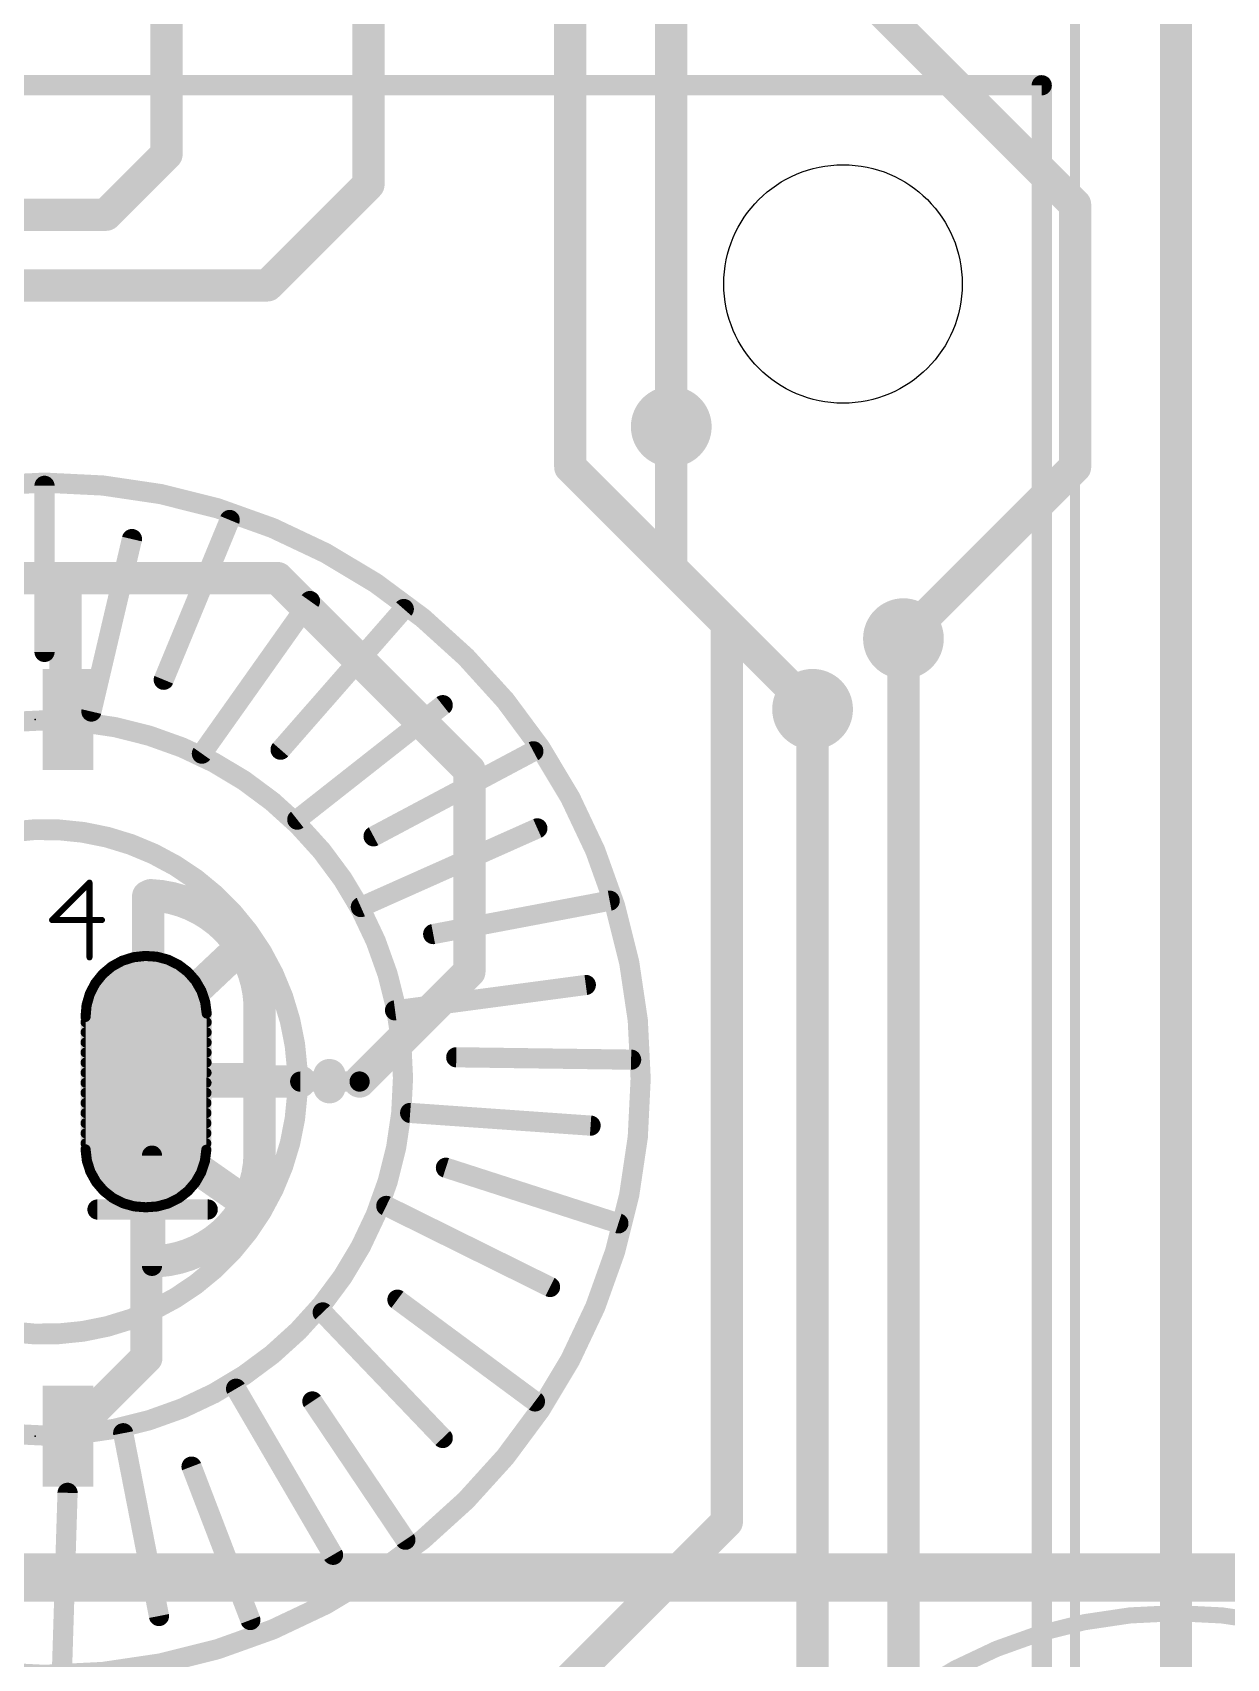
# Model space of a CAD drawing. Extents: x -2.6 to 78.8, y -16.5 to 68.7.
# Drawn here: x 50.38 to 65.41, y 37.08 to 57.54 of the extents above; entities that cross this region are included whole.
import ezdxf

# ---------------------------------------------------------------- set-up
doc = ezdxf.new("R2010")
doc.units = 0
for name, color, linetype in [('1', 12, 'CONTINUOUS'), ('16', 132, 'CONTINUOUS'), ('17', 110, 'CONTINUOUS'), ('18', 110, 'CONTINUOUS'), ('20', 53, 'CONTINUOUS'), ('21', 31, 'CONTINUOUS'), ('22', 40, 'CONTINUOUS'), ('24', 53, 'CONTINUOUS'), ('51', 53, 'CONTINUOUS')]:
    doc.layers.add(name, color=color, linetype=linetype)

# ---------------------------------------------------------------- blocks, each defined once
blk = doc.blocks.new('RECT')
blk.add_solid([(-0.5, -0.5), (0.5, -0.5), (-0.5, 0.5), (0.5, 0.5)])
blk = doc.blocks.new('ROUNDP')
at = {"const_width": 0.5}
blk.add_lwpolyline([(0, -0.25, 1), (0, 0.25, 1), (0, -0.25)], format="xyb", dxfattribs=at)
blk = doc.blocks.new('ROUNDV')
at = {"const_width": 0.5}
blk.add_lwpolyline([(0, -0.25, 1), (0, 0.25, 1), (0, -0.25)], format="xyb", dxfattribs=at)

msp = doc.modelspace()

# ---------------------------------------------------------------- linework, layer by layer
at = {"layer": '1'}
for points, const_width in [([(64.77, 35), (64.77, 59.563)], 0.4064), ([(52.07, 56.007), (52.07, 58.674)], 0.4064), ([(54.61, 55.626), (54.61, 58.674)], 0.4064), ([(51.308, 55.245), (52.07, 56.007)], 0.4064), ([(53.34, 54.356), (54.61, 55.626)], 0.4064), ([(48.006, 55.245), (51.308, 55.245)], 0.4064), ([(48.26, 54.356), (53.34, 54.356)], 0.4064), ([(58.42, 50.8), (58.42, 52.578)], 0.4064), ([(50.535, 51.834), (50.535, 49.744)], 0.254), ([(52.865, 51.404), (52.035, 49.394)], 0.254), ([(51.125, 48.994), (51.635, 51.164)], 0.254), ([(59.1185, 50.1015), (58.42, 50.8)], 0.4064), ([(52.515, 48.464), (53.875, 50.384)], 0.254), ([(55.055, 50.284), (53.505, 48.514)], 0.254), ([(59.1185, 38.7985), (59.1185, 50.1015)], 0.4064), ([(61.341, 18.161), (61.341, 49.911)], 0.4064), ([(53.715, 47.634), (55.545, 49.074)], 0.254), ([(60.198, 32.512), (60.198, 49.022)], 0.4064), ([(56.685, 48.494), (54.675, 47.424)], 0.254), ([(54.515, 46.534), (56.735, 47.524)], 0.254), ([(57.645, 46.614), (55.425, 46.194)], 0.254), ([(54.945, 45.234), (57.345, 45.554)], 0.254), ([(57.915, 44.614), (55.715, 44.644)], 0.254), ([(55.135, 43.944), (57.405, 43.784)], 0.254), ([(57.755, 42.554), (55.585, 43.254)], 0.254), ([(54.835, 42.774), (56.895, 41.754)], 0.254), ([(54.035, 41.434), (55.545, 39.854)], 0.254), ([(56.705, 40.314), (54.975, 41.594)], 0.254), ([(52.945, 40.474), (54.165, 38.384)], 0.254), ([(55.075, 38.574), (53.905, 40.314)], 0.254), ([(51.525, 39.914), (51.975, 37.614)], 0.254), ([(53.125, 37.564), (52.385, 39.494)], 0.254), ([(50.755, 36.934), (50.825, 39.164)], 0.254), ([(54.61, 34.29), (59.1185, 38.7985)], 0.4064)]:
    msp.add_lwpolyline(points, dxfattribs=dict(at, const_width=const_width))
for points, const_width in [([(51.9684, 56.007, 1), (52.1716, 56.007)], 0.2032), ([(52.1418, 55.9352, 1), (51.9982, 56.0788)], 0.2032), ([(54.5084, 55.626, 1), (54.7116, 55.626)], 0.2032), ([(54.6818, 55.5542, 1), (54.5382, 55.6978)], 0.2032), ([(51.308, 55.1434, 1), (51.308, 55.3466)], 0.2032), ([(51.2362, 55.3168, 1), (51.3798, 55.1732)], 0.2032), ([(53.2682, 54.4278, 1), (53.4118, 54.2842)], 0.2032), ([(53.34, 54.2544, 1), (53.34, 54.4576)], 0.2032), ([(58.5216, 52.578, 1), (58.3184, 52.578)], 0.2032), ([(50.535, 36.874, 1), (50.535, 51.874, 1), (50.535, 36.874)], 0.254), ([(50.5985, 51.834, 1), (50.4715, 51.834)], 0.127), ([(52.9237, 51.3798, 1), (52.8063, 51.4282)], 0.127), ([(51.6968, 51.1495, 1), (51.5732, 51.1785)], 0.127), ([(58.4918, 50.8718, 1), (58.3482, 50.7282)], 0.2032), ([(58.3184, 50.8, 1), (58.5216, 50.8)], 0.2032), ([(53.9268, 50.3473, 1), (53.8232, 50.4207)], 0.127), ([(55.1028, 50.2422, 1), (55.0072, 50.3258)], 0.127), ([(59.2201, 50.1015, 1), (59.0169, 50.1015)], 0.2032), ([(59.0467, 50.0297, 1), (59.1903, 50.1733)], 0.2032), ([(61.4426, 49.911, 1), (61.2394, 49.911)], 0.2032), ([(50.4715, 49.744, 1), (50.5985, 49.744)], 0.127), ([(51.9763, 49.4182, 1), (52.0937, 49.3698)], 0.127), ([(55.5843, 49.0241, 1), (55.5057, 49.1239)], 0.127), ([(60.2996, 49.022, 1), (60.0964, 49.022)], 0.2032), ([(50.545, 39.884, 1), (50.545, 48.884, 1), (50.545, 39.884)], 0.254), ([(51.0632, 49.0085, 1), (51.1868, 48.9795)], 0.127), ([(52.4632, 48.5007, 1), (52.5668, 48.4273)], 0.127), ([(53.4572, 48.5558, 1), (53.5528, 48.4722)], 0.127), ([(56.7148, 48.4379, 1), (56.6552, 48.5501)], 0.127), ([(53.6757, 47.6839, 1), (53.7543, 47.5841)], 0.127), ([(54.6452, 47.4801, 1), (54.7048, 47.3679)], 0.127), ([(56.7609, 47.466, 1), (56.7091, 47.582)], 0.127), ([(54.4891, 46.592, 1), (54.5409, 46.476)], 0.127), ([(57.6568, 46.5516, 1), (57.6332, 46.6764)], 0.127), ([(55.4132, 46.2564, 1), (55.4368, 46.1316)], 0.127), ([(57.3534, 45.4911, 1), (57.3366, 45.6169)], 0.127), ([(54.9366, 45.2969, 1), (54.9534, 45.1711)], 0.127), ([(55.7159, 44.7075, 1), (55.7141, 44.5805)], 0.127), ([(57.9141, 44.5505, 1), (57.9159, 44.6775)], 0.127), ([(55.1395, 44.0073, 1), (55.1305, 43.8807)], 0.127), ([(57.4005, 43.7207, 1), (57.4095, 43.8473)], 0.127), ([(55.6045, 43.3144, 1), (55.5655, 43.1936)], 0.127), ([(54.8632, 42.8309, 1), (54.8068, 42.7171)], 0.127), ([(57.7355, 42.4936, 1), (57.7745, 42.6144)], 0.127), ([(56.8668, 41.6971, 1), (56.9232, 41.8109)], 0.127), ([(54.0809, 41.4779, 1), (53.9891, 41.3901)], 0.127), ([(55.0128, 41.645, 1), (54.9372, 41.543)], 0.127), ([(52.9998, 40.506, 1), (52.8902, 40.442)], 0.127), ([(53.9577, 40.3494, 1), (53.8523, 40.2786)], 0.127), ([(56.6672, 40.263, 1), (56.7428, 40.365)], 0.127), ([(51.5873, 39.9262, 1), (51.4627, 39.9018)], 0.127), ([(55.4991, 39.8101, 1), (55.5909, 39.8979)], 0.127), ([(52.4443, 39.5167, 1), (52.3257, 39.4713)], 0.127), ([(50.8885, 39.162, 1), (50.7615, 39.166)], 0.127), ([(59.0169, 38.7985, 1), (59.2201, 38.7985)], 0.2032), ([(59.1903, 38.7267, 1), (59.0467, 38.8703)], 0.2032), ([(55.0223, 38.5386, 1), (55.1277, 38.6094)], 0.127), ([(54.1102, 38.352, 1), (54.2198, 38.416)], 0.127), ([(51.9127, 37.6018, 1), (52.0373, 37.6262)], 0.127), ([(53.0657, 37.5413, 1), (53.1843, 37.5867)], 0.127)]:
    msp.add_lwpolyline(points, format="xyb", dxfattribs=dict(at, const_width=const_width))
at = {"layer": '16'}
for points, const_width in [([(63.5, 55.372), (55.626, 63.246)], 0.4064), ([(57.15, 52.07), (57.15, 59.563)], 0.4064), ([(58.42, 52.578), (58.42, 59.436)], 0.4064), ([(63.5, 52.07), (63.5, 55.372)], 0.4064), ([(60.198, 49.022), (57.15, 52.07)], 0.4064), ([(61.341, 49.911), (63.5, 52.07)], 0.4064), ([(44.45, 50.673), (50.8, 50.673)], 0.4064), ([(50.8, 50.673), (53.467, 50.673)], 0.4064), ([(50.8, 50.673), (50.8, 48.9259)], 0.4064), ([(53.467, 50.673), (55.88, 48.26)], 0.4064), ([(50.8, 48.9259), (50.8309, 48.895)], 0.4064), ([(55.88, 48.26), (55.88, 45.72)], 0.4064), ([(51.8389, 46.6682), (51.8516, 42.0733)], 0.4064), ([(52.4561, 45.51), (52.9946, 46.018)], 0.4064), ([(51.3811, 45.7862), (51.2673, 45.6906)], 0.127), ([(51.5113, 45.8578), (51.3811, 45.7862)], 0.127), ([(51.4916, 45.847), (52.1395, 45.847)], 0.127), ([(51.6531, 45.9026), (51.5113, 45.8578)], 0.127), ([(51.8008, 45.9189), (51.6531, 45.9026)], 0.127), ([(51.9475, 45.9095), (51.8008, 45.9189)], 0.127), ([(52.0895, 45.8716), (51.9475, 45.9095)], 0.127), ([(52.2213, 45.8067), (52.0895, 45.8716)], 0.127), ([(52.338, 45.7174), (52.2213, 45.8067)], 0.127), ([(55.88, 45.72), (54.499, 44.339)], 0.4064), ([(51.1743, 45.5746), (51.1057, 45.4427)], 0.127), ([(51.2673, 45.6906), (51.1743, 45.5746)], 0.127), ([(51.189, 45.593), (52.4432, 45.593)], 0.127), ([(51.3022, 45.72), (52.3346, 45.72)], 0.127), ([(52.4351, 45.607), (52.338, 45.7174)], 0.127), ([(52.5087, 45.4798), (52.4351, 45.607)], 0.127), ([(51.1057, 45.4427), (51.0643, 45.3)], 0.127), ([(51.1178, 45.466), (52.5134, 45.466)], 0.127), ([(52.5561, 45.3407), (52.5087, 45.4798)], 0.127), ([(51.0643, 45.3), (51.0514, 45.1519)], 0.127), ([(51.0514, 45.1519), (51.0514, 43.4856)], 0.127), ([(51.0566, 45.212), (52.5731, 45.212)], 0.127), ([(51.0756, 45.339), (52.5563, 45.339)], 0.127), ([(52.5754, 45.195), (52.5561, 45.3407)], 0.127), ([(52.5705, 43.4805), (52.5754, 45.195)], 0.127), ([(53.2409, 45.1849), (53.2409, 43.4118)], 0.4064), ([(51.0514, 45.085), (52.5751, 45.085)], 0.127), ([(51.0514, 44.958), (52.5747, 44.958)], 0.127), ([(51.0514, 44.831), (52.5744, 44.831)], 0.127), ([(51.0514, 44.704), (52.574, 44.704)], 0.127), ([(51.0514, 44.577), (52.5736, 44.577)], 0.127), ([(51.0514, 44.45), (52.5733, 44.45)], 0.127), ([(51.816, 44.339), (51.816, 40.8631)], 0.4064), ([(53.7515, 44.339), (51.816, 44.339)], 0.4064), ([(52.4561, 44.367), (53.1851, 44.367)], 0.4064), ([(53.7515, 44.3382), (53.7515, 44.339)], 0.4064), ([(54.499, 44.3382), (53.7515, 44.3382)], 0.254), ([(54.499, 44.339), (54.499, 44.3382)], 0.254), ([(51.0514, 44.323), (52.5729, 44.323)], 0.127), ([(51.0514, 44.196), (52.5725, 44.196)], 0.127), ([(51.0514, 44.069), (52.5722, 44.069)], 0.127), ([(51.0514, 43.942), (52.5718, 43.942)], 0.127), ([(51.0514, 43.815), (52.5715, 43.815)], 0.127), ([(51.0514, 43.688), (52.5711, 43.688)], 0.127), ([(51.0514, 43.561), (52.5707, 43.561)], 0.127), ([(51.0514, 43.4856), (51.0684, 43.3409)], 0.127), ([(51.0575, 43.434), (52.5647, 43.434)], 0.127), ([(51.0684, 43.3409), (51.1133, 43.2023)], 0.127), ([(51.0794, 43.307), (52.5429, 43.307)], 0.127), ([(52.4688, 43.2367), (53.0098, 42.8582)], 0.4064), ([(52.5066, 43.1976), (52.5525, 43.3359)], 0.127), ([(52.5525, 43.3359), (52.5705, 43.4805)], 0.127), ([(51.1133, 43.2023), (51.1843, 43.0751)], 0.127), ([(51.1257, 43.18), (52.4966, 43.18)], 0.127), ([(52.4347, 43.0709), (52.5066, 43.1976)], 0.127), ([(51.1843, 43.0751), (51.2789, 42.9643)], 0.127), ([(51.2032, 43.053), (52.4192, 43.053)], 0.127), ([(51.2789, 42.9643), (51.3932, 42.874)], 0.127), ([(51.3273, 42.926), (52.2948, 42.926)], 0.127), ([(52.2244, 42.8712), (52.3394, 42.9607)], 0.127), ([(52.3394, 42.9607), (52.4347, 43.0709)], 0.127), ([(51.3932, 42.874), (51.523, 42.8077)], 0.127), ([(51.523, 42.8077), (51.6632, 42.7681)], 0.127), ([(51.5539, 42.799), (52.0693, 42.799)], 0.127), ([(51.6632, 42.7681), (51.8084, 42.7566)], 0.127), ([(51.8084, 42.7566), (51.9537, 42.7672)], 0.127), ([(51.9537, 42.7672), (52.0942, 42.8058)], 0.127), ([(52.0942, 42.8058), (52.2244, 42.8712)], 0.127), ([(51.816, 40.8631), (50.8309, 39.878)], 0.4064), ([(49.53, 38.1), (74.93, 38.1)], 0.6096)]:
    msp.add_lwpolyline(points, dxfattribs=dict(at, const_width=const_width))
for points, const_width in [([(63.6016, 55.372, 1), (63.3984, 55.372)], 0.2032), ([(63.4282, 55.3002, 1), (63.5718, 55.4438)], 0.2032), ([(58.3184, 52.578, 1), (58.5216, 52.578)], 0.2032), ([(57.0484, 52.07, 1), (57.2516, 52.07)], 0.2032), ([(57.2218, 52.1418, 1), (57.0782, 51.9982)], 0.2032), ([(63.3984, 52.07, 1), (63.6016, 52.07)], 0.2032), ([(63.5718, 51.9982, 1), (63.4282, 52.1418)], 0.2032), ([(50.8, 50.7746, 1), (50.8, 50.5714)], 0.2032), ([(50.9016, 50.673, 1), (50.6984, 50.673)], 0.2032), ([(50.8, 50.5714, 1), (50.8, 50.7746)], 0.2032), ([(53.5388, 50.7448, 1), (53.3952, 50.6012)], 0.2032), ([(53.467, 50.5714, 1), (53.467, 50.7746)], 0.2032), ([(61.2692, 49.9828, 1), (61.4128, 49.8392)], 0.2032), ([(50.8718, 48.9977, 1), (50.7282, 48.8541)], 0.2032), ([(60.1262, 48.9502, 1), (60.2698, 49.0938)], 0.2032), ([(50.6984, 48.9259, 1), (50.9016, 48.9259)], 0.2032), ([(50.7591, 48.8232, 1), (50.9027, 48.9668)], 0.2032), ([(55.9816, 48.26, 1), (55.7784, 48.26)], 0.2032), ([(55.8082, 48.1882, 1), (55.9518, 48.3318)], 0.2032), ([(51.9405, 46.6685, 1), (51.7373, 46.6679)], 0.2032), ([(53.2409, 45.1849, 0.4143), (51.8719, 46.6834)], 0.4064), ([(51.8765, 46.7849, 1), (51.8673, 46.5819)], 0.2032), ([(53.0643, 45.9441, 1), (52.9249, 46.0919)], 0.2032), ([(51.3658, 45.8141, 1), (51.3963, 45.7584)], 0.0635), ([(51.4015, 45.7619, 1), (51.3606, 45.8105)], 0.0635), ([(51.4916, 45.8788, 1), (51.4916, 45.8152)], 0.0635), ([(51.5018, 45.8881, 1), (51.5209, 45.8275)], 0.0635), ([(51.5266, 45.83, 1), (51.496, 45.8856)], 0.0635), ([(51.6496, 45.9342, 1), (51.6565, 45.8711)], 0.0635), ([(51.6626, 45.8723, 1), (51.6435, 45.9329)], 0.0635), ([(51.8028, 45.9506, 1), (51.7988, 45.8872)], 0.0635), ([(51.8043, 45.8873, 1), (51.7973, 45.9505)], 0.0635), ([(51.9556, 45.9401, 1), (51.9393, 45.8788)], 0.0635), ([(51.9454, 45.8778, 1), (51.9495, 45.9411)], 0.0635), ([(52.1035, 45.9001, 1), (52.0755, 45.8431)], 0.0635), ([(52.0813, 45.8409, 1), (52.0976, 45.9023)], 0.0635), ([(52.1395, 45.8152, 1), (52.1395, 45.8788)], 0.0635), ([(52.2406, 45.8319, 1), (52.202, 45.7815)], 0.0635), ([(52.2073, 45.7782, 1), (52.2354, 45.8352)], 0.0635), ([(55.9518, 45.6482, 1), (55.8082, 45.7918)], 0.2032), ([(51.1495, 45.5945, 1), (51.1991, 45.5548)], 0.0635), ([(51.2025, 45.56, 1), (51.1461, 45.5893)], 0.0635), ([(51.189, 45.6248, 1), (51.189, 45.5613)], 0.0635), ([(51.2468, 45.7149, 1), (51.2877, 45.6663)], 0.0635), ([(51.292, 45.6708, 1), (51.2425, 45.7105)], 0.0635), ([(51.3022, 45.7518, 1), (51.3022, 45.6882)], 0.0635), ([(52.3864, 45.5839, 1), (52.5258, 45.4361)], 0.2032), ([(52.3619, 45.7384, 1), (52.3142, 45.6964)], 0.0635), ([(52.3187, 45.6922, 1), (52.3573, 45.7426)], 0.0635), ([(52.3346, 45.6882, 1), (52.3346, 45.7518)], 0.0635), ([(52.4625, 45.6229, 1), (52.4076, 45.5911)], 0.0635), ([(52.4112, 45.586, 1), (52.4589, 45.628)], 0.0635), ([(52.4432, 45.5613, 1), (52.4432, 45.6248)], 0.0635), ([(55.7784, 45.72, 1), (55.9816, 45.72)], 0.2032), ([(51.0776, 45.4574, 1), (51.1339, 45.4281)], 0.0635), ([(51.1362, 45.4339, 1), (51.0753, 45.4516)], 0.0635), ([(51.1178, 45.4978, 1), (51.1178, 45.4342)], 0.0635), ([(52.5387, 45.49, 1), (52.4786, 45.4696)], 0.0635), ([(52.4812, 45.4639, 1), (52.5362, 45.4957)], 0.0635), ([(52.5134, 45.4342, 1), (52.5134, 45.4978)], 0.0635), ([(51.0832, 45.1519, 1), (51.0196, 45.1519)], 0.0635), ([(51.0566, 45.2438, 1), (51.0566, 45.1803)], 0.0635), ([(51.0959, 45.2972, 1), (51.0326, 45.3027)], 0.0635), ([(51.0338, 45.3089, 1), (51.0947, 45.2911)], 0.0635), ([(51.0756, 45.3708, 1), (51.0756, 45.3072)], 0.0635), ([(52.5875, 45.3449, 1), (52.5246, 45.3365)], 0.0635), ([(52.526, 45.3305, 1), (52.5861, 45.3509)], 0.0635), ([(52.6071, 45.1949, 1), (52.5437, 45.1951)], 0.0635), ([(52.5439, 45.1908, 1), (52.6069, 45.1992)], 0.0635), ([(52.5563, 45.3072, 1), (52.5563, 45.3708)], 0.0635), ([(52.5731, 45.1803, 1), (52.5731, 45.2438)], 0.0635), ([(53.3425, 45.1849, 1), (53.1393, 45.1849)], 0.2032), ([(53.1394, 45.1895, 1), (53.3424, 45.1803)], 0.2032), ([(51.0514, 45.1168, 1), (51.0514, 45.0532)], 0.0635), ([(51.0198, 45.1546, 1), (51.083, 45.1492)], 0.0635), ([(51.0514, 44.9898, 1), (51.0514, 44.9263)], 0.0635), ([(52.5747, 44.9263, 1), (52.5747, 44.9898)], 0.0635), ([(52.5751, 45.0532, 1), (52.5751, 45.1168)], 0.0635), ([(51.0514, 44.8628, 1), (51.0514, 44.7993)], 0.0635), ([(52.5744, 44.7993, 1), (52.5744, 44.8628)], 0.0635), ([(51.0514, 44.7358, 1), (51.0514, 44.6722)], 0.0635), ([(51.0514, 44.6088, 1), (51.0514, 44.5453)], 0.0635), ([(52.5736, 44.5453, 1), (52.5736, 44.6088)], 0.0635), ([(52.574, 44.6722, 1), (52.574, 44.7358)], 0.0635), ([(51.0514, 44.4818, 1), (51.0514, 44.4183)], 0.0635), ([(51.9176, 44.339, 1), (51.7144, 44.339)], 0.2032), ([(51.816, 44.4406, 1), (51.816, 44.2374)], 0.2032), ([(52.4561, 44.4686, 1), (52.4561, 44.2654)], 0.2032), ([(52.5733, 44.4183, 1), (52.5733, 44.4818)], 0.0635), ([(53.1851, 44.2654, 1), (53.1851, 44.4686)], 0.2032), ([(53.8531, 44.339, 1), (53.6499, 44.339)], 0.2032), ([(53.6499, 44.3382, 1), (53.8531, 44.3382)], 0.2032), ([(53.7515, 44.4017, 1), (53.7515, 44.2747)], 0.127), ([(53.7515, 44.2374, 1), (53.7515, 44.4406)], 0.2032), ([(54.4272, 44.4108, 1), (54.5708, 44.2672)], 0.2032), ([(54.5625, 44.339, 1), (54.4355, 44.339)], 0.127), ([(54.4355, 44.3382, 1), (54.5625, 44.3382)], 0.127), ([(54.499, 44.2747, 1), (54.499, 44.4017)], 0.127), ([(51.0514, 44.3548, 1), (51.0514, 44.2912)], 0.0635), ([(51.0514, 44.2278, 1), (51.0514, 44.1643)], 0.0635), ([(52.5725, 44.1643, 1), (52.5725, 44.2278)], 0.0635), ([(52.5729, 44.2912, 1), (52.5729, 44.3548)], 0.0635), ([(51.0514, 44.1008, 1), (51.0514, 44.0373)], 0.0635), ([(51.0514, 43.9738, 1), (51.0514, 43.9102)], 0.0635), ([(52.5718, 43.9102, 1), (52.5718, 43.9738)], 0.0635), ([(52.5722, 44.0373, 1), (52.5722, 44.1008)], 0.0635), ([(51.0514, 43.8468, 1), (51.0514, 43.7833)], 0.0635), ([(52.5715, 43.7833, 1), (52.5715, 43.8468)], 0.0635), ([(51.0514, 43.7198, 1), (51.0514, 43.6563)], 0.0635), ([(51.0514, 43.5928, 1), (51.0514, 43.5292)], 0.0635), ([(51.8439, 42.076, 0.4147), (53.2409, 43.4118)], 0.4064), ([(52.5707, 43.5292, 1), (52.5707, 43.5928)], 0.0635), ([(52.5711, 43.6563, 1), (52.5711, 43.7198)], 0.0635), ([(53.3425, 43.4096, 1), (53.1393, 43.414)], 0.2032), ([(51.0196, 43.4856, 1), (51.0832, 43.4856)], 0.0635), ([(51.0829, 43.4893, 1), (51.0199, 43.4819)], 0.0635), ([(51.0575, 43.4658, 1), (51.0575, 43.4023)], 0.0635), ([(51.0986, 43.3507, 1), (51.0382, 43.3311)], 0.0635), ([(51.0368, 43.3372, 1), (51.0999, 43.3446)], 0.0635), ([(51.0794, 43.3388, 1), (51.0794, 43.2752)], 0.0635), ([(52.527, 43.3199, 1), (52.4106, 43.1535)], 0.2032), ([(52.521, 43.3398, 1), (52.584, 43.332)], 0.0635), ([(52.5826, 43.3259, 1), (52.5224, 43.3459)], 0.0635), ([(52.5388, 43.4806, 1), (52.6022, 43.4804)], 0.0635), ([(52.602, 43.4766, 1), (52.539, 43.4844)], 0.0635), ([(52.5429, 43.2752, 1), (52.5429, 43.3388)], 0.0635), ([(52.5647, 43.4023, 1), (52.5647, 43.4658)], 0.0635), ([(53.1393, 43.4118, 1), (53.3425, 43.4118)], 0.2032), ([(51.141, 43.2178, 1), (51.0855, 43.1868)], 0.0635), ([(51.0831, 43.1925, 1), (51.1435, 43.2121)], 0.0635), ([(51.1257, 43.2118, 1), (51.1257, 43.1482)], 0.0635), ([(52.4765, 43.2076, 1), (52.5368, 43.1876)], 0.0635), ([(52.5342, 43.1819, 1), (52.479, 43.2133)], 0.0635), ([(52.4966, 43.1482, 1), (52.4966, 43.2118)], 0.0635), ([(51.2085, 43.0957, 1), (51.1602, 43.0545)], 0.0635), ([(51.1566, 43.0596, 1), (51.2121, 43.0906)], 0.0635), ([(51.2032, 43.0848, 1), (51.2032, 43.0213)], 0.0635), ([(51.2985, 42.9892, 1), (51.2592, 42.9393)], 0.0635), ([(51.2547, 42.9437, 1), (51.303, 42.9849)], 0.0635), ([(51.3273, 42.9578, 1), (51.3273, 42.8942)], 0.0635), ([(52.2948, 42.8942, 1), (52.2948, 42.9578)], 0.0635), ([(52.3154, 42.9815, 1), (52.3634, 42.9399)], 0.0635), ([(52.3589, 42.9357, 1), (52.3199, 42.9858)], 0.0635), ([(52.4071, 43.0866, 1), (52.4623, 43.0552)], 0.0635), ([(52.4587, 43.0502, 1), (52.4107, 43.0917)], 0.0635), ([(52.4192, 43.0213, 1), (52.4192, 43.0848)], 0.0635), ([(52.9516, 42.775, 1), (53.068, 42.9414)], 0.2032), ([(51.4076, 42.9023, 1), (51.3788, 42.8457)], 0.0635), ([(51.3735, 42.8491, 1), (51.4129, 42.8989)], 0.0635), ([(51.5316, 42.8383, 1), (51.5143, 42.7772)], 0.0635), ([(51.5085, 42.7795, 1), (51.5374, 42.836)], 0.0635), ([(51.5539, 42.8308, 1), (51.5539, 42.7672)], 0.0635), ([(51.6657, 42.7998, 1), (51.6607, 42.7365)], 0.0635), ([(51.6545, 42.7376, 1), (51.6718, 42.7987)], 0.0635), ([(51.8061, 42.7883, 1), (51.8107, 42.7249)], 0.0635), ([(51.8059, 42.7249, 1), (51.8109, 42.7883)], 0.0635), ([(51.9453, 42.7978, 1), (51.9622, 42.7365)], 0.0635), ([(51.956, 42.7355, 1), (51.9514, 42.7988)], 0.0635), ([(52.0799, 42.8342, 1), (52.1084, 42.7775)], 0.0635), ([(52.0693, 42.7672, 1), (52.0693, 42.8308)], 0.0635), ([(52.1026, 42.7752, 1), (52.0858, 42.8365)], 0.0635), ([(52.2049, 42.8963, 1), (52.2439, 42.8462)], 0.0635), ([(52.2386, 42.8428, 1), (52.2102, 42.8996)], 0.0635), ([(51.8463, 42.1776, 1), (51.8415, 41.9744)], 0.2032), ([(51.75, 42.073, 1), (51.9532, 42.0736)], 0.2032), ([(51.7144, 40.8631, 1), (51.9176, 40.8631)], 0.2032), ([(51.8878, 40.7913, 1), (51.7442, 40.9349)], 0.2032), ([(50.7591, 39.9498, 1), (50.9027, 39.8062)], 0.2032)]:
    msp.add_lwpolyline(points, format="xyb", dxfattribs=dict(at, const_width=const_width))
at = {"layer": '20'}
msp.add_circle((60.581, 54.374), 1.5, dxfattribs=at)
at = {"layer": '21', "const_width": 0.254}
for points in [[(13.081, 56.874), (63.081, 56.874)], [(63.081, 56.874), (63.081, 6.874)], [(51.8871, 42.0199), (51.8871, 43.4068)], [(51.2013, 42.7287), (52.5882, 42.7287)]]:
    msp.add_lwpolyline(points, dxfattribs=at)
at = {"layer": '21'}
for points, const_width in [([(63.1445, 56.874, 1), (63.0175, 56.874)], 0.127), ([(63.081, 56.8105, 1), (63.081, 56.9375)], 0.127), ([(48.0019, 42.4263, 3), (48.0019, 46.2363)], 0.254), ([(48.006, 42.434, 3), (48.006, 46.244)], 0.254), ([(51.9506, 43.4068, 1), (51.8236, 43.4068)], 0.127), ([(51.2013, 42.7922, 1), (51.2013, 42.6652)], 0.127), ([(52.5882, 42.6652, 1), (52.5882, 42.7922)], 0.127), ([(51.8236, 42.0199, 1), (51.9506, 42.0199)], 0.127)]:
    msp.add_lwpolyline(points, format="xyb", dxfattribs=dict(at, const_width=const_width))
at = {"layer": '22', "const_width": 0.4064}
msp.add_lwpolyline([(54.1198, 44.4195), (54.1198, 44.2671)], dxfattribs=at)
at = {"layer": '22', "const_width": 0.2032}
for points in [[(54.2214, 44.4195, 1), (54.0182, 44.4195)], [(54.0182, 44.2671, 1), (54.2214, 44.2671)], [(64.77, 25.85, 1), (64.77, 37.65, 1), (64.77, 25.85)]]:
    msp.add_lwpolyline(points, format="xyb", dxfattribs=at)
at = {"layer": '24'}
for p in [(50.419, 48.895), (50.419, 39.878)]:
    msp.add_point(p, dxfattribs=at)
at = {"layer": '51'}
for points, const_width in [([(63.5, 5.08), (63.5, 58.42)], 0.127), ([(51.1009, 46.8417), (50.6306, 46.3714)], 0.0762), ([(51.1009, 45.9011), (51.1009, 46.8417)], 0.0762), ([(50.6306, 46.3714), (51.2577, 46.3714)], 0.0762)]:
    msp.add_lwpolyline(points, dxfattribs=dict(at, const_width=const_width))
at = {"layer": '51', "const_width": 0.0381}
for points in [[(51.12, 46.8417, 1), (51.0819, 46.8417)], [(51.1144, 46.8282, 1), (51.0874, 46.8552)], [(50.6306, 46.3905, 1), (50.6306, 46.3524)], [(50.6171, 46.3849, 1), (50.6441, 46.3579)], [(51.2577, 46.3524, 1), (51.2577, 46.3905)], [(51.0819, 45.9011, 1), (51.12, 45.9011)]]:
    msp.add_lwpolyline(points, format="xyb", dxfattribs=at)

# ---------------------------------------------------------------- block references
at = {"layer": '16', "xscale": 0.635, "yscale": 1.27, "rotation": 180}
msp.add_blockref('RECT', (50.8309, 48.895), dxfattribs=at)
at = {"layer": '16', "xscale": 0.635, "yscale": 1.27}
msp.add_blockref('RECT', (50.8309, 39.878), dxfattribs=at)
at = {"layer": '17', "xscale": 1.4986, "yscale": 1.4986, "rotation": 90}
msp.add_blockref('ROUNDP', (51.816, 44.339), dxfattribs=at)
msp.add_blockref('ROUNDP', (51.816, 44.339), dxfattribs=at)
at = {"layer": '18', "xscale": 1.016, "yscale": 1.016}
for p in [(58.42, 52.578), (58.42, 52.578), (61.341, 49.911), (61.341, 49.911), (60.198, 49.022), (60.198, 49.022)]:
    msp.add_blockref('ROUNDV', p, dxfattribs=at)

doc.saveas('drawing.dxf')
